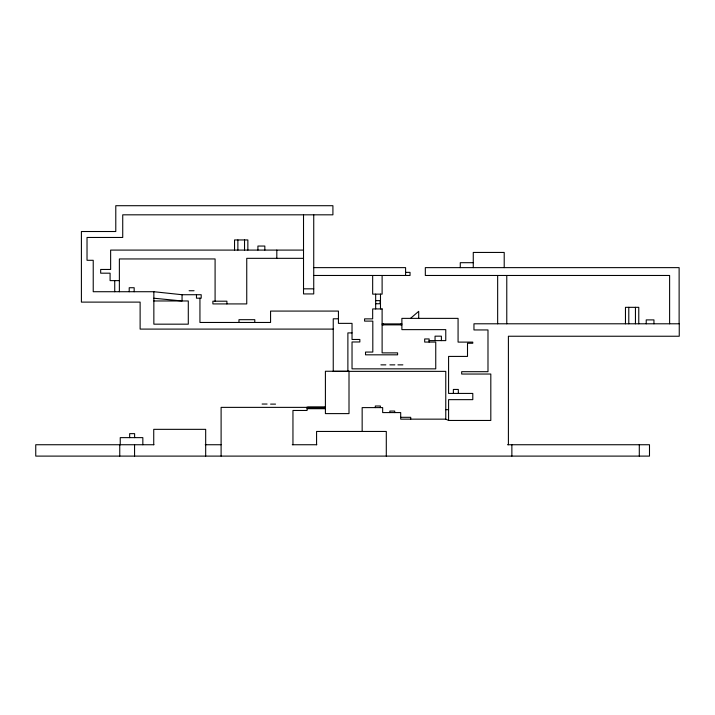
<?xml version="1.0" encoding="UTF-8"?>
<svg xmlns="http://www.w3.org/2000/svg" width="715" height="715" viewBox="0 0 715 715"><rect width="100%" height="100%" fill="white"/><g stroke="black" fill="none" stroke-linecap="round" stroke-linejoin="round"><path stroke-width="1.07" d="M410.526 318.372L418.704 311.329L418.704 318.372M303.518 250.089L110.637 250.089L110.637 269.457L100.672 269.457L100.672 273.184L110.092 273.184L110.092 280.62L119.369 280.62M303.518 258.33L246.746 258.33L246.746 303.92L212.882 303.92L212.882 301.194L226.905 301.194L226.905 303.92M473.267 262.691L460.272 262.691L460.272 267.633M313.733 267.633L405.593 267.633L405.593 275.472M405.593 272.361L410.035 272.361L410.035 275.472L313.733 275.472M303.518 288.833L313.733 288.833M189.1 290.737L194.06 290.737M196.473 294.723L196.473 298.191L201.201 298.191L201.201 294.723L182.057 294.723L153.85 291.72L93.227 291.72L93.227 260.296L87.024 260.296L87.024 237.469L122.73 237.469L122.73 214.822L332.913 214.822L332.913 205.706L115.785 205.706L115.785 231.517L81.403 231.517L81.403 302.114L140.122 302.114L140.122 329.097L333.244 329.097M375.67 300.64L380.112 300.64L380.112 303.741L375.67 303.741M153.85 300.97L188.295 300.97L188.295 324.172L153.85 324.172L153.85 291.72M338.436 318.792L333.244 318.792L333.244 371.362L445.767 371.362L445.767 419.151L448.582 420.456L490.812 420.456L490.812 374.034L461.675 374.034L461.675 371.693L487.988 371.693L487.988 329.946L473.956 329.946L473.956 323.788L679.25 323.788L679.25 336.238L508.401 336.238L508.401 444.739M382.114 323.895L401.884 323.895M382.114 324.869L401.884 324.869M352.03 332.904L347.883 332.904L347.883 371.362M429.125 340.617L445.767 340.617L445.767 329.633L401.884 329.633L401.884 318.372L458.074 318.372L458.074 342.11L472.767 342.119L472.767 343.254L467.503 343.254L467.503 356.419L448.582 356.419L448.582 393.429L472.794 393.429L472.794 399.649L448.582 399.649L448.582 420.456M380.907 364.865L385.868 364.865M389.89 364.865L394.85 364.865M397.915 364.865L402.876 364.865M262.11 404.038L267.07 404.038M270.583 404.118L275.543 404.118M325.405 407.085L307.075 407.085L307.075 410.473L292.953 410.473L292.953 444.739M307.075 407.371L221.105 407.371L221.105 456.107M307.075 408.694L325.405 408.694M445.767 409.677L448.582 409.677M400.695 417.31L410.723 417.31L410.723 419.151M445.767 419.151L400.695 419.151L400.695 412.582L382.659 412.582L382.659 407.604L362.156 407.604L362.156 431.449M153.931 444.739L35.75 444.739L35.75 456.107L649.488 456.107L649.488 444.739L507.543 444.739M205.25 444.739L221.105 444.739M292.256 444.739L316.799 444.739M153.85 298.227L182.057 300.97L182.057 294.723M679.125 323.788L679.125 267.633L425.327 267.633L425.327 275.472L669.615 275.472L669.615 323.788M653.948 323.788L653.948 319.9L646.226 319.9L646.226 323.788M639.299 444.739L639.299 456.107M638.772 323.788L638.772 307.325L625.464 307.325L625.464 323.788M635.447 307.325L635.447 323.788M628.789 307.325L628.789 323.788M511.869 444.739L511.869 456.107M506.774 275.472L506.774 323.788M504.209 267.633L504.209 252.44L473.267 252.44L473.267 267.633M497.658 275.472L497.658 323.788M458.324 393.429L458.324 389.443L453.364 389.443L453.364 393.429M441.396 340.617L441.396 336.166L435.051 336.166L435.051 340.617M429.125 342.065L429.125 338.955L424.674 338.955L424.674 342.065L435.748 342.065L435.748 368.851L352.03 368.851L352.03 341.976L359.851 341.976L359.851 339.473L352.03 339.473L352.03 323.368L338.436 323.368L338.436 311.079L270.565 311.079L270.565 322.465L199.941 322.465L199.941 298.191M401.026 323.895L401.026 324.869M394.707 412.582L394.707 411.071L389.854 411.071L389.854 412.582M386.297 456.107L386.297 431.449L316.575 431.449L316.575 444.739M383.222 323.895L383.222 324.869M382.114 275.472L382.114 294.133L372.667 294.133L372.667 275.472M380.487 294.133L380.487 308.925M380.371 407.604L380.371 406.013L375.304 406.013L375.304 407.604M375.67 294.133L375.67 308.925M313.733 214.822L313.733 293.928L303.518 293.928L303.518 214.822M276.812 250.089L276.812 258.33M264.836 250.089L264.836 246.049L257.918 246.049L257.918 250.089M254.79 322.465L254.79 319.685L238.98 319.685L238.98 322.465M247.855 250.089L247.855 239.945L234.538 239.945L234.538 250.089M244.53 239.945L244.53 250.089M237.872 239.945L237.872 250.089M215.09 301.194L215.09 258.946L119.369 258.946L119.369 291.72M205.679 456.107L205.679 429.34L153.734 429.34L153.734 444.739M142.839 444.739L142.839 437.634L120.236 437.634L120.236 444.739M134.617 437.634L134.617 433.648L129.656 433.648L129.656 437.634M134.563 444.739L134.563 456.107M134.17 291.72L134.17 287.725L129.209 287.725L129.209 291.72M119.754 444.739L119.754 456.107M114.731 280.62L114.731 291.72M382.114 308.925L372.667 308.925L372.667 318.872L364.579 318.872L364.579 321.115L372.81 321.115L372.81 352.066L365.517 352.066L365.517 354.828L397.603 354.819L397.603 352.879L382.114 352.879L382.114 308.925M349.009 371.255L325.405 371.255L325.405 413.61L349.009 413.61L349.009 371.255M324.485 407.309L307.852 407.309L307.852 408.444L324.485 408.444L324.485 407.309M324.047 407.55L308.147 407.55L308.147 408.319L324.047 408.319L324.047 407.55"/></g></svg>
